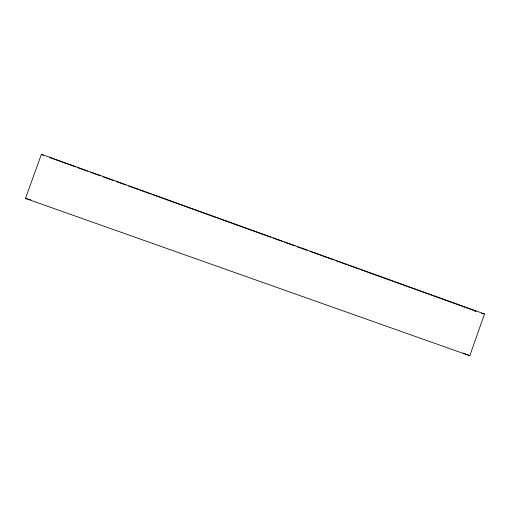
<?xml version="1.0" encoding="UTF-8"?>
<svg xmlns="http://www.w3.org/2000/svg" width="510" height="510" viewBox="0 0 510 510"><rect width="100%" height="100%" fill="white"/><g stroke="black" fill="none" stroke-linecap="round" stroke-linejoin="round"><path stroke-width="0.76" d="M469.799 355.738L484.5 313.969L41.406 154.262L25.5 198.435L469.799 355.738L463.195 353.028M473.714 310.66L476.021 311.221L360.768 269.682M481.408 313.21L484.5 313.969M25.5 198.435L30.868 199.844M49.425 157.482L75.62 166.917M77.864 167.726L87.593 171.233M90.589 172.316L100.317 175.822M103.313 176.9L113.041 180.406M116.031 181.483L125.766 184.99M128.756 186.067L138.484 189.573M139.982 190.115L151.209 194.163M152.707 194.699L270.957 237.316M273.201 238.125L282.183 241.364M284.427 242.173L294.907 245.947M297.151 246.757L306.88 250.263M309.876 251.341L321.102 255.389M322.594 255.931L333.82 259.972M335.319 260.514L346.545 264.562M348.043 265.098L359.269 269.146M41.406 154.262L43.458 155.442"/></g></svg>
